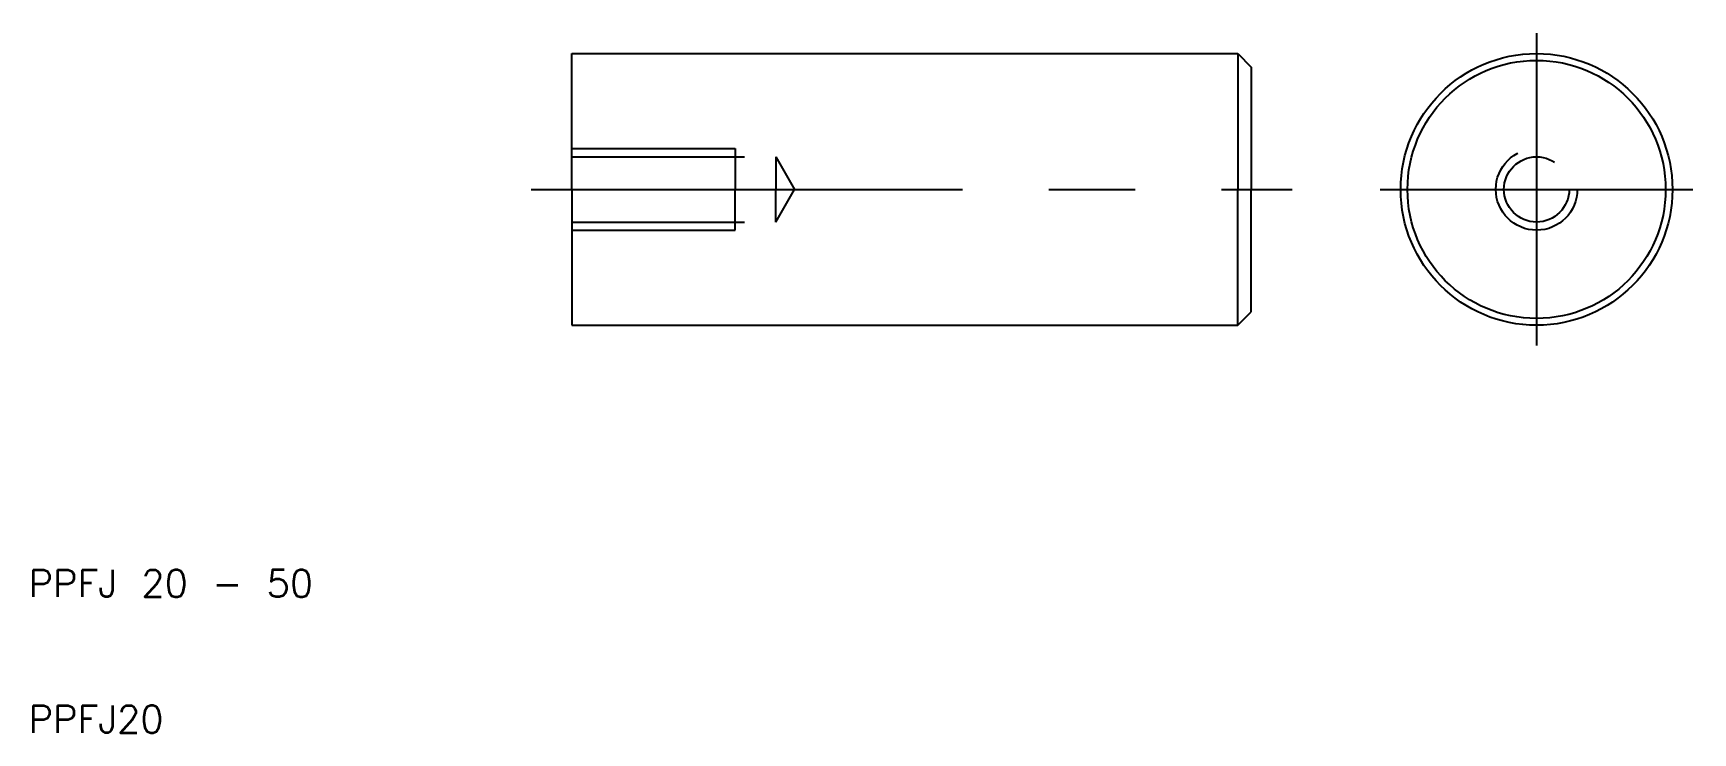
# Model space of a CAD drawing. Extents: x 10 to 132, y 10 to 62.
import ezdxf

# ---------------------------------------------------------------- set-up
doc = ezdxf.new("R2010")
doc.units = 0
doc.linetypes.add('CENTER', pattern=[50.8, 31.75, -6.35, 6.35, -6.35])
doc.linetypes.add('DASHED', pattern=[19.05, 12.7, -6.35])
doc.layers.get('0').update_dxf_attribs({"linetype": 'CONTINUOUS'})
doc.layers.add('CENTER', color=1, linetype='CENTER')
doc.styles.get("Standard").update_dxf_attribs({"font": 'txt.shx'})

msp = doc.modelspace()

# ---------------------------------------------------------------- linework, layer by layer
for p, q in [((50, 60), (99, 60)), ((50, 50), (50, 60)), ((99, 60), (99, 50)), ((99, 60), (100, 59)), ((100, 59), (100, 50)), ((50, 50), (50, 40)), ((99, 40), (99, 50)), ((100, 41), (100, 50)), ((99, 40), (100, 41)), ((50, 40), (99, 40))]:
    msp.add_line(p, q)
at = {"color": 3, "linetype": 'DASHED'}
for p, q in [((50, 53), (62, 53)), ((62, 53), (62, 50)), ((50, 52.4), (65, 52.4)), ((65, 52.4), (66.39, 50)), ((65, 52.4), (65, 50)), ((62, 47), (62, 50)), ((65, 47.6), (65, 50)), ((65, 47.6), (66.39, 50)), ((50, 47.6), (65, 47.6)), ((50, 47), (62, 47))]:
    msp.add_line(p, q, dxfattribs=at)
for radius in [10, 9.5]:
    msp.add_circle((121, 50), radius)
for radius in [3, 2.4]:
    msp.add_circle((121, 50), radius, dxfattribs=at)
at = {"layer": 'CENTER'}
for p, q in [((121, 61.5), (121, 38.5)), ((47, 50), (103, 50)), ((109.5, 50), (132.5, 50))]:
    msp.add_line(p, q, dxfattribs=at)

# ---------------------------------------------------------------- texts
for s, p in [('PPFJ 20 - 50', (10, 20)), ('PPFJ20', (10, 10))]:
    msp.add_text(s, height=2).set_placement(p)

doc.saveas('drawing.dxf')
